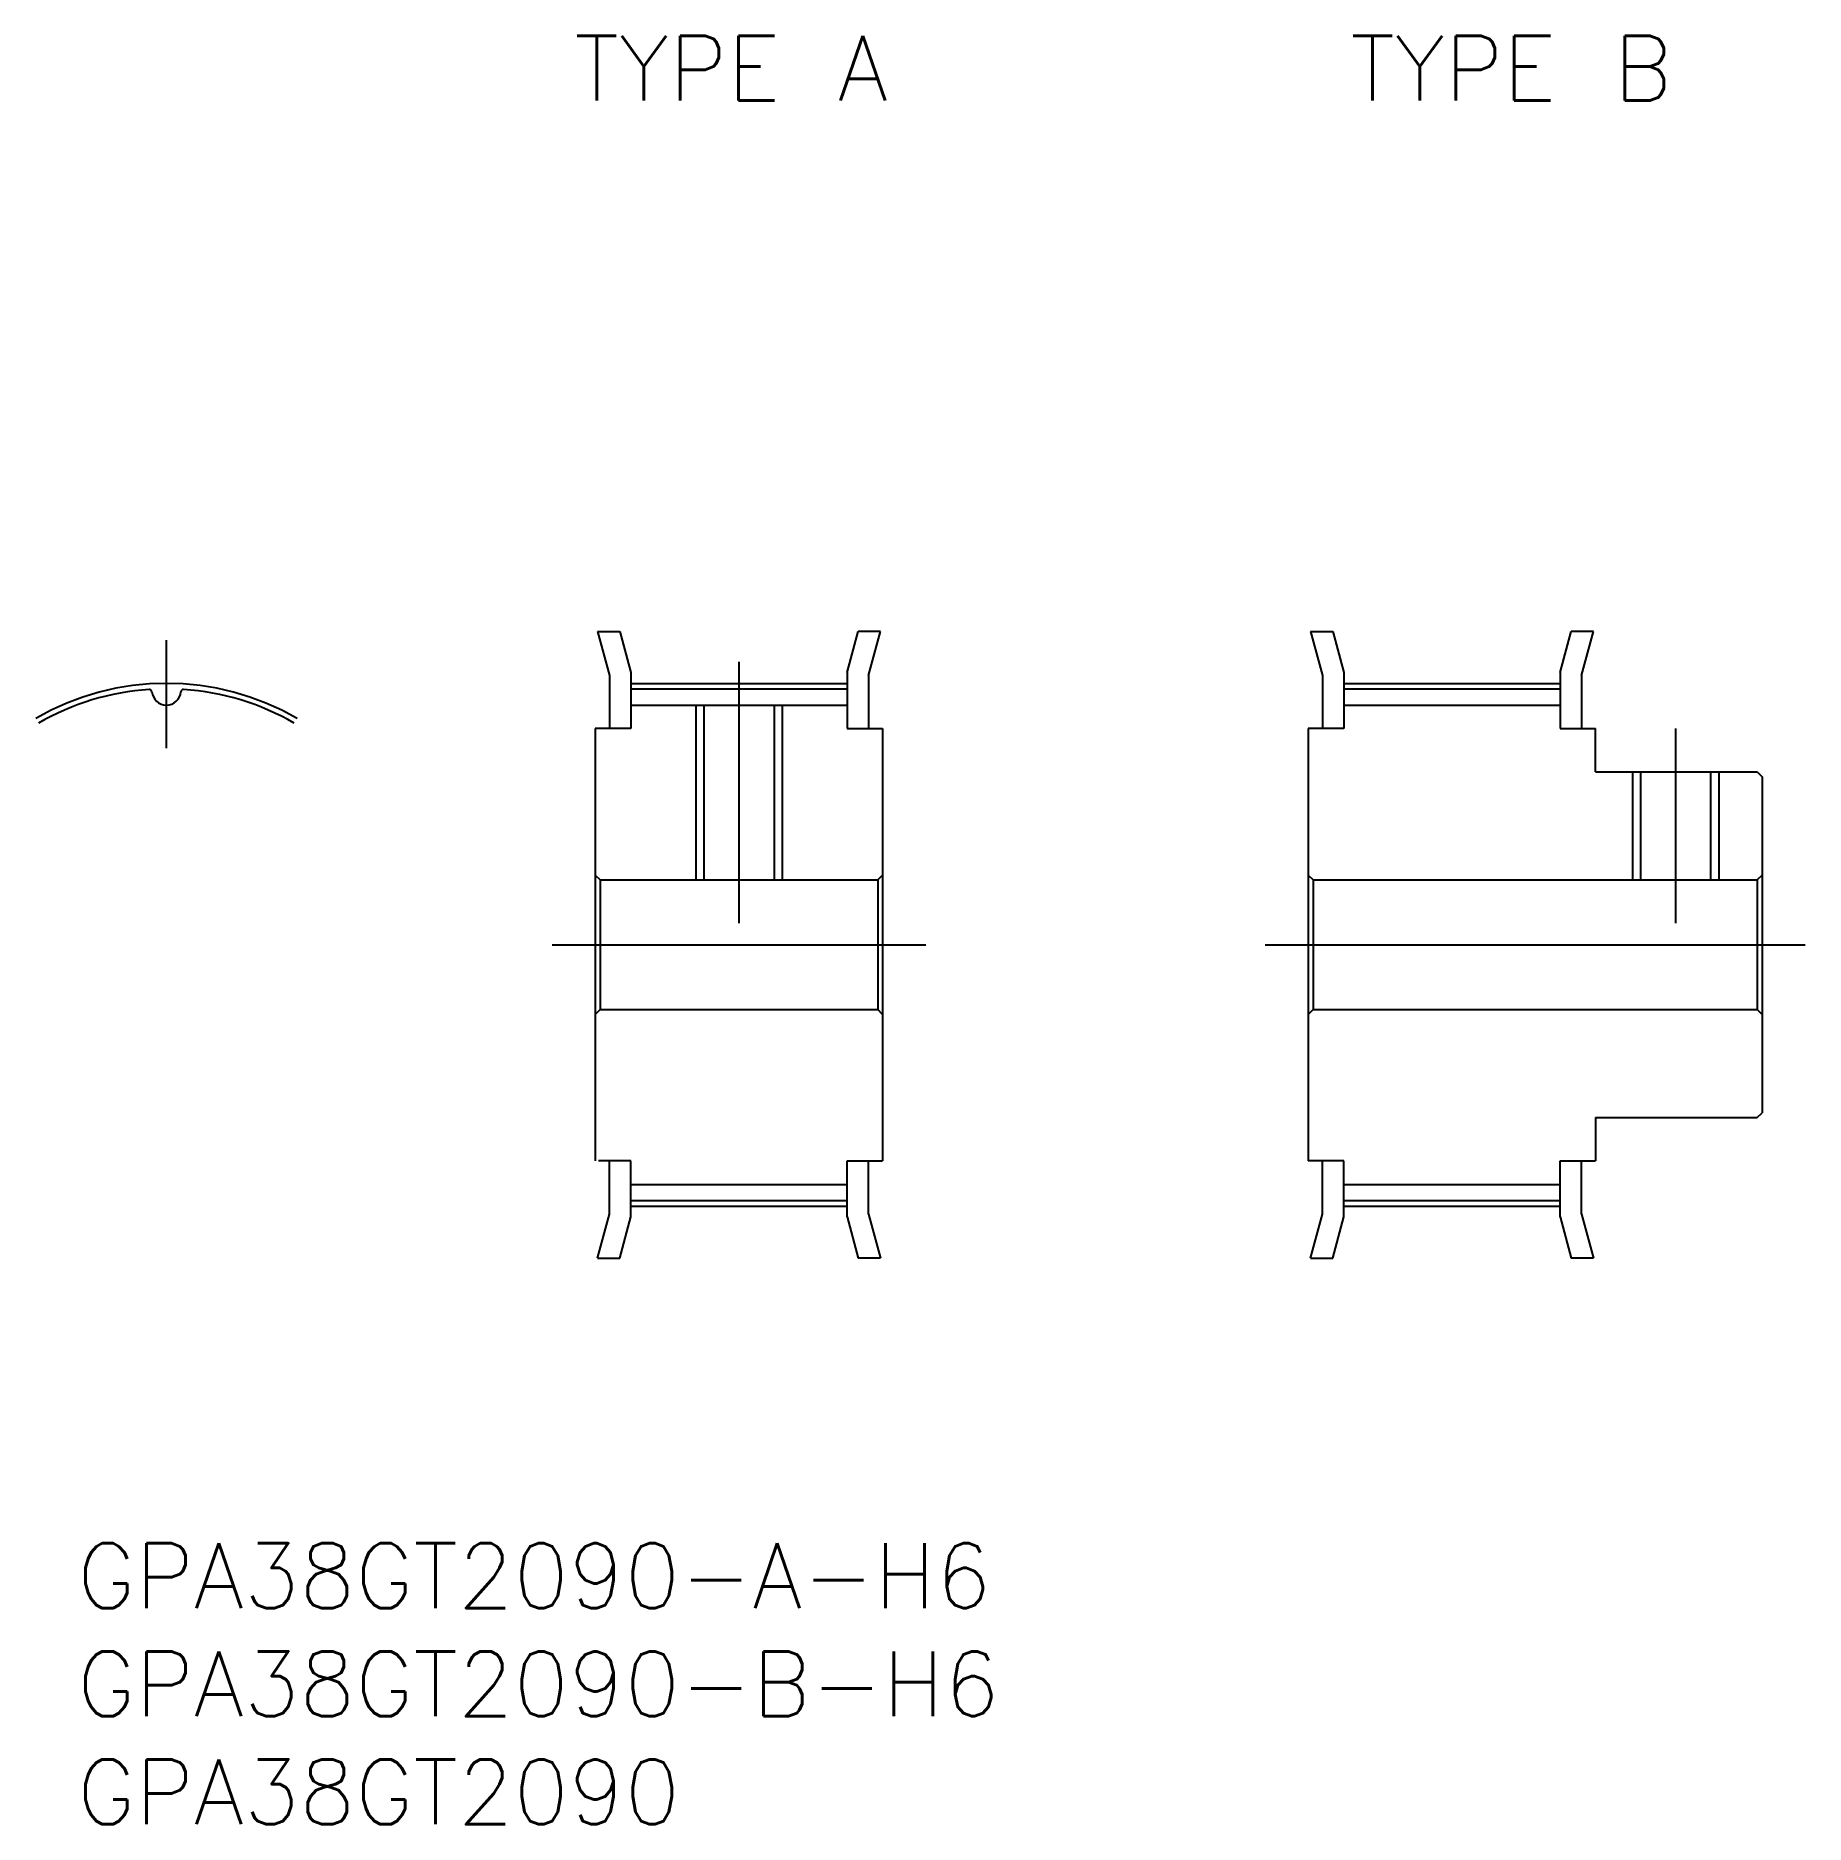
# Model space of a CAD drawing. Extents: x -6 to 75.8, y -40.7 to 42.1.
import ezdxf

# ---------------------------------------------------------------- set-up
doc = ezdxf.new("R2010")
doc.units = 0
doc.linetypes.add('CENTER', pattern=[50.8, 31.75, -6.35, 6.35, -6.35])
doc.layers.get('0').update_dxf_attribs({"linetype": 'CONTINUOUS'})
doc.layers.add('CENTER', color=1, linetype='CONTINUOUS')
doc.styles.get("Standard").update_dxf_attribs({"font": 'txt.shx', "height": 3, "bigfont": 'bigfont.shx'})

msp = doc.modelspace()

# ---------------------------------------------------------------- linework, layer by layer
at = {"color": 7, "linetype": 'CONTINUOUS'}
for p, q in [((19.95, 14.5), (20.986, 14.5)), ((19.95, 14.5), (20.5, 12.46)), ((20.986, 14.5), (21.5, 12.592)), ((31.5, 12.592), (32.014, 14.5)), ((33.05, 14.5), (32.014, 14.5)), ((32.5, 12.46), (33.05, 14.5)), ((52.95, 14.5), (53.986, 14.5)), ((52.95, 14.5), (53.5, 12.46)), ((53.986, 14.5), (54.5, 12.592)), ((64.5, 12.592), (65.014, 14.5)), ((66.05, 14.5), (65.014, 14.5)), ((65.5, 12.46), (66.05, 14.5)), ((20.5, 12.46), (20.5, 10)), ((21.5, 12.592), (21.5, 10)), ((31.5, 12.592), (31.5, 10)), ((32.5, 12.46), (32.5, 10)), ((53.5, 12.46), (53.5, 10)), ((54.5, 12.592), (54.5, 10)), ((64.5, 12.592), (64.5, 10)), ((65.5, 12.46), (65.5, 10)), ((21.5, 11.84), (31.5, 11.84)), ((54.5, 11.84), (64.5, 11.84)), ((21.5, 11.09), (31.5, 11.09)), ((24.879, 11.09), (24.879, 3)), ((28.121, 11.09), (28.121, 3)), ((54.5, 11.09), (64.5, 11.09)), ((19.85, 10), (19.85, -10)), ((21.5, 10), (19.85, 10)), ((31.5, 10), (33.15, 10)), ((33.15, 10), (33.15, -10)), ((52.85, 10), (52.85, -10)), ((54.5, 10), (52.85, 10)), ((64.5, 10), (66.15, 10)), ((66.15, 8), (66.15, 10)), ((66.15, 8), (73.625, 8)), ((68.229, 8), (68.229, 3)), ((71.471, 8), (71.471, 3)), ((73.625, 8), (73.85, 7.775)), ((73.85, 7.775), (73.85, -7.775)), ((19.85, 3.225), (20.075, 3)), ((20.075, 3), (32.925, 3)), ((20.075, 3), (20.075, -3)), ((33.15, 3.225), (32.925, 3)), ((32.925, 3), (32.925, -3)), ((52.85, 3.225), (53.075, 3)), ((53.075, 3), (73.625, 3)), ((53.075, 3), (53.075, -3)), ((73.85, 3.225), (73.625, 3)), ((73.625, 3), (73.625, -3)), ((19.85, -3.225), (20.075, -3)), ((20.075, -3), (32.925, -3)), ((33.15, -3.225), (32.925, -3)), ((52.85, -3.225), (53.075, -3)), ((53.075, -3), (73.625, -3)), ((73.85, -3.225), (73.625, -3)), ((66.15, -8), (73.625, -8)), ((66.15, -8), (66.15, -10)), ((73.625, -8), (73.85, -7.775)), ((21.5, -10), (20, -10)), ((20.5, -12.46), (20.5, -10)), ((21.5, -12.592), (21.5, -10)), ((31.5, -10), (33.15, -10)), ((31.5, -12.592), (31.5, -10)), ((32.5, -12.46), (32.5, -10)), ((54.5, -10), (52.85, -10)), ((53.5, -12.46), (53.5, -10)), ((54.5, -12.592), (54.5, -10)), ((64.5, -10), (66.15, -10)), ((64.5, -12.592), (64.5, -10)), ((65.5, -12.46), (65.5, -10)), ((21.5, -11.09), (31.5, -11.09)), ((54.5, -11.09), (64.5, -11.09)), ((21.5, -11.84), (31.5, -11.84)), ((54.5, -11.84), (64.5, -11.84)), ((19.95, -14.5), (20.5, -12.46)), ((20.986, -14.5), (21.5, -12.592)), ((31.5, -12.592), (32.014, -14.5)), ((32.5, -12.46), (33.05, -14.5)), ((52.95, -14.5), (53.5, -12.46)), ((53.986, -14.5), (54.5, -12.592)), ((64.5, -12.592), (65.014, -14.5)), ((65.5, -12.46), (66.05, -14.5)), ((19.95, -14.5), (20.986, -14.5)), ((33.05, -14.5), (32.014, -14.5)), ((52.95, -14.5), (53.986, -14.5)), ((66.05, -14.5), (65.014, -14.5))]:
    msp.add_line(p, q, dxfattribs=at)
at = {"color": 3, "linetype": 'CONTINUOUS'}
for p, q in [((24.5, 11.09), (24.5, 3)), ((28.5, 11.09), (28.5, 3)), ((67.85, 8), (67.85, 3)), ((71.85, 8), (71.85, 3))]:
    msp.add_line(p, q, dxfattribs=at)
at = {"color": 7, "linetype": 'CONTINUOUS'}
for centre, radius, start, end in [((0, 0), 11.84, 93.83763, 120), ((-0.785, 11.701), 0.113, 4.64668, 93.83763), ((0, 11.765), 0.675, 184.64668, 355.35332), ((0.785, 11.701), 0.113, 86.16237, 175.35332), ((0, 0), 11.84, 60, 86.16237)]:
    msp.add_arc(centre, radius, start, end, dxfattribs=at)
at = {"layer": 'CENTER', "color": 1, "linetype": 'CENTER'}
for p, q in [((0, 9.09), (0, 14.095)), ((26.5, 13.09), (26.5, 1)), ((21.5, 12.095), (31.5, 12.095)), ((54.5, 12.095), (64.5, 12.095)), ((69.85, 10), (69.85, 1)), ((17.85, 0), (35.15, 0)), ((50.85, 0), (75.85, 0)), ((21.5, -12.095), (31.5, -12.095)), ((54.5, -12.095), (64.5, -12.095))]:
    msp.add_line(p, q, dxfattribs=at)
msp.add_arc((0, 0), 12.095, 60, 120, dxfattribs=at)

# ---------------------------------------------------------------- texts
at = {"color": 7, "linetype": 'CONTINUOUS'}
for s, p in [('TYPE A', (18.885, 39.06)), ('TYPE B', (54.798, 39.06)), ('GPA38GT2090-A-H6', (-4.129, -30.695)), ('GPA38GT2090-B-H6', (-4.129, -35.695)), ('GPA38GT2090', (-4.129, -40.695))]:
    msp.add_text(s, height=3, dxfattribs=at).set_placement(p)

doc.saveas('drawing.dxf')
